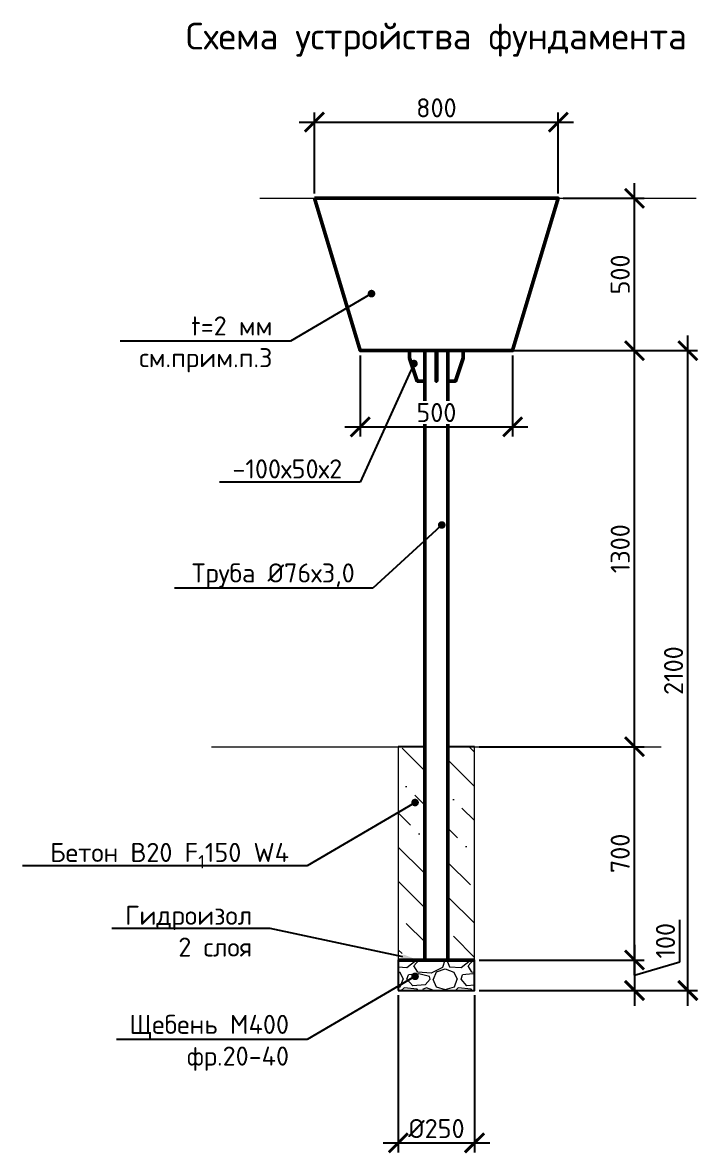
# Model space of a CAD drawing. Header units: metres. Extents: x 364005 to 373985, y 83351 to 87062.
# Drawn here: x 367016 to 369233, y 83351 to 87062 of the extents above; entities that cross this region are included whole.
import ezdxf
from ezdxf import colors
from ezdxf.entities.mleader import LeaderData, LeaderLine
from ezdxf.math import Vec2, Vec3

# ---------------------------------------------------------------- set-up
doc = ezdxf.new("R2010")
doc.units = ezdxf.units.M
doc.header["$PDSIZE"] = 1
doc.linetypes.add('невидимая', pattern=[9.525, 6.35, -3.175])
doc.layers.get('0').update_dxf_attribs({"lineweight": 0})
doc.layers.get('Defpoints').update_dxf_attribs({"color": 3})
for name, color, linetype, lineweight in [('второстепенные', 7, 'Continuous', 25), ('выноски', 7, 'Continuous', 15), ('Невидимая', 7, 'невидимая', 15), ('основная конструкция', 7, 'Continuous', 50), ('размеры', 7, 'Continuous', 15), ('текст', 7, 'Continuous', 18), ('штриховка', 7, 'Continuous', 9)]:
    doc.layers.add(name, color=color, linetype=linetype, lineweight=lineweight)
doc.layers.add('помощь', color=1, linetype='Continuous', lineweight=0, plot=False)
doc.styles.add('ISOCPEUR', font='isocpeur.ttf')
doc.dimstyles.new('SPDS-ISOCUP', dxfattribs={"dimscale": 10, "dimtxt": 2.5, "dimasz": 2.5, "dimexe": 1.25, "dimexo": 0.625, "dimtad": 1, "dimdec": 0, "dimrnd": 0.001, "dimtxsty": 'ISOCPEUR', "dimblk": 'ARCHTICK', "dimcen": 2.5, "dimdle": 2, "dimadec": 0, "dimazin": 2, "dimtfac": 0.75, "dimtdec": 0, "dimtmove": 1, "dimatfit": 3, "dimfxl": 1, "dimtolj": 1, "dimarcsym": 1})

# ---------------------------------------------------------------- blocks, each defined once
blk = doc.blocks.new('_Dot')
at = {"color": 0, "linetype": 'ByBlock', "lineweight": -2}
blk.add_line((-0.5, 0), (-1, 0), dxfattribs=at)
at = {"color": 0, "linetype": 'ByBlock', "lineweight": 90, "const_width": 0.5}
blk.add_lwpolyline([(-0.25, 0, 1), (0.25, 0, 1)], format="xyb", close=True, dxfattribs=at)
blk = doc.blocks.new('_ArchTick')
at = {"color": 0, "linetype": 'ByBlock', "lineweight": 30, "const_width": 0.15}
blk.add_lwpolyline([(-0.5, -0.5), (0.5, 0.5)], dxfattribs=at)
blk = doc.blocks.new('*D7')
at = {"layer": 'Defpoints', "color": 0, "ltscale": 10, "transparency": 16777216}
for p in [(368498.5, 83985.8), (368498.5, 83885.8), (369023.5, 83885.8)]:
    blk.add_point(p, dxfattribs=at)
at = {"layer": 'размеры', "color": 0, "lineweight": -2, "ltscale": 10, "transparency": 16777216}
for p, q in [((369171.9, 83980.4), (369171.9, 84117.9)), ((369023.5, 84035.8), (369023.5, 83835.8)), ((368514.1, 83985.8), (369054.8, 83985.8)), ((369023.5, 83935.8), (369171.9, 83980.4)), ((368514.1, 83885.8), (369054.8, 83885.8))]:
    blk.add_line(p, q, dxfattribs=at)
at = {"layer": 'размеры', "color": 0, "lineweight": -2, "ltscale": 10, "transparency": 16777216, "xscale": 62.5, "yscale": 62.5, "zscale": 62.5}
for p, rotation in [((369023.5, 83985.8), 90), ((369023.5, 83885.8), 270)]:
    blk.add_blockref('_ArchTick', p, dxfattribs=dict(at, rotation=rotation))
at = {"layer": 'размеры', "color": 0, "ltscale": 10, "transparency": 16777216, "insert": (369125.1, 84049.1), "char_height": 62.5, "attachment_point": 5, "rotation": 90, "style": 'ISOCPEUR'}
blk.add_mtext('\\A1;100', dxfattribs=at)
blk = doc.blocks.new('*D8')
at = {"layer": 'Defpoints', "color": 0, "ltscale": 10, "transparency": 16777216}
for p in [(368498.5, 84685.8), (369023.5, 84685.8), (368498.5, 83985.8)]:
    blk.add_point(p, dxfattribs=at)
at = {"layer": 'размеры', "color": 0, "lineweight": -2, "ltscale": 10, "transparency": 16777216}
for p, q in [((369023.5, 83935.8), (369023.5, 84735.8)), ((368514.1, 84685.8), (369054.8, 84685.8)), ((368514.1, 83985.8), (369054.8, 83985.8))]:
    blk.add_line(p, q, dxfattribs=at)
at = {"layer": 'размеры', "color": 0, "lineweight": -2, "ltscale": 10, "transparency": 16777216, "xscale": 62.5, "yscale": 62.5, "zscale": 62.5}
for p, rotation in [((369023.5, 84685.8), 90), ((369023.5, 83985.8), 270)]:
    blk.add_blockref('_ArchTick', p, dxfattribs=dict(at, rotation=rotation))
at = {"layer": 'размеры', "color": 0, "ltscale": 10, "transparency": 16777216, "insert": (368976.6, 84335.8), "char_height": 62.5, "attachment_point": 5, "rotation": 90, "style": 'ISOCPEUR'}
blk.add_mtext('\\A1;700', dxfattribs=at)
blk = doc.blocks.new('*D9')
at = {"layer": 'Defpoints', "color": 0, "ltscale": 10, "transparency": 16777216}
for p in [(368411.5, 85985.8), (369023.5, 85985.8), (368498.5, 84685.8)]:
    blk.add_point(p, dxfattribs=at)
at = {"layer": 'размеры', "color": 0, "lineweight": -2, "ltscale": 10, "transparency": 16777216}
for p, q in [((369023.5, 84635.8), (369023.5, 86035.8)), ((368427.1, 85985.8), (369054.8, 85985.8)), ((368514.1, 84685.8), (369054.8, 84685.8))]:
    blk.add_line(p, q, dxfattribs=at)
at = {"layer": 'размеры', "color": 0, "lineweight": -2, "ltscale": 10, "transparency": 16777216, "xscale": 62.5, "yscale": 62.5, "zscale": 62.5}
for p, rotation in [((369023.5, 85985.8), 90), ((369023.5, 84685.8), 270)]:
    blk.add_blockref('_ArchTick', p, dxfattribs=dict(at, rotation=rotation))
at = {"layer": 'размеры', "color": 0, "ltscale": 10, "transparency": 16777216, "insert": (368976.6, 85335.8), "char_height": 62.5, "attachment_point": 5, "rotation": 90, "style": 'ISOCPEUR'}
blk.add_mtext('\\A1;1300', dxfattribs=at)
blk = doc.blocks.new('*D10')
at = {"layer": 'Defpoints', "color": 0, "ltscale": 10, "transparency": 16777216}
for p in [(368408.5, 85985.8), (369198.5, 85985.8), (368498.5, 83885.8)]:
    blk.add_point(p, dxfattribs=at)
at = {"layer": 'размеры', "color": 0, "lineweight": -2, "ltscale": 10, "transparency": 16777216}
for p, q in [((369198.5, 83835.8), (369198.5, 86035.8)), ((368424.1, 85985.8), (369229.8, 85985.8)), ((368514.1, 83885.8), (369229.8, 83885.8))]:
    blk.add_line(p, q, dxfattribs=at)
at = {"layer": 'размеры', "color": 0, "lineweight": -2, "ltscale": 10, "transparency": 16777216, "xscale": 62.5, "yscale": 62.5, "zscale": 62.5}
for p, rotation in [((369198.5, 85985.8), 90), ((369198.5, 83885.8), 270)]:
    blk.add_blockref('_ArchTick', p, dxfattribs=dict(at, rotation=rotation))
at = {"layer": 'размеры', "color": 0, "ltscale": 10, "transparency": 16777216, "insert": (369151.6, 84935.8), "char_height": 62.5, "attachment_point": 5, "rotation": 90, "style": 'ISOCPEUR'}
blk.add_mtext('\\A1;2100', dxfattribs=at)
blk = doc.blocks.new('*D11')
at = {"layer": 'Defpoints', "color": 0, "ltscale": 10, "transparency": 16777216}
for p in [(368773.5, 86485.8), (369023.5, 86485.8), (368623.5, 85985.8)]:
    blk.add_point(p, dxfattribs=at)
at = {"layer": 'размеры', "color": 0, "lineweight": -2, "ltscale": 10, "transparency": 16777216}
for p, q in [((369023.5, 85935.8), (369023.5, 86535.8)), ((368789.1, 86485.8), (369054.8, 86485.8)), ((368639.1, 85985.8), (369054.8, 85985.8))]:
    blk.add_line(p, q, dxfattribs=at)
at = {"layer": 'размеры', "color": 0, "lineweight": -2, "ltscale": 10, "transparency": 16777216, "xscale": 62.5, "yscale": 62.5, "zscale": 62.5}
for p, rotation in [((369023.5, 86485.8), 90), ((369023.5, 85985.8), 270)]:
    blk.add_blockref('_ArchTick', p, dxfattribs=dict(at, rotation=rotation))
at = {"layer": 'размеры', "color": 0, "ltscale": 10, "transparency": 16777216, "insert": (368976.6, 86235.8), "char_height": 62.5, "attachment_point": 5, "rotation": 90, "style": 'ISOCPEUR'}
blk.add_mtext('\\A1;500', dxfattribs=at)
blk = doc.blocks.new('*D12')
at = {"layer": 'Defpoints', "color": 0, "ltscale": 10, "transparency": 16777216}
for p in [(368773.5, 86735.8), (367973.5, 86485.8), (368773.5, 86485.8)]:
    blk.add_point(p, dxfattribs=at)
at = {"layer": 'размеры', "color": 0, "lineweight": -2, "ltscale": 10, "transparency": 16777216}
for p, q in [((367973.5, 86501.5), (367973.5, 86767.1)), ((368773.5, 86501.5), (368773.5, 86767.1)), ((367923.5, 86735.8), (368823.5, 86735.8))]:
    blk.add_line(p, q, dxfattribs=at)
at = {"layer": 'размеры', "color": 0, "lineweight": -2, "ltscale": 10, "transparency": 16777216, "xscale": 62.5, "yscale": 62.5, "zscale": 62.5, "rotation": 180}
blk.add_blockref('_ArchTick', (367973.5, 86735.8), dxfattribs=at)
at = {"layer": 'размеры', "color": 0, "lineweight": -2, "ltscale": 10, "transparency": 16777216, "xscale": 62.5, "yscale": 62.5, "zscale": 62.5}
blk.add_blockref('_ArchTick', (368773.5, 86735.8), dxfattribs=at)
at = {"layer": 'размеры', "color": 0, "ltscale": 10, "transparency": 16777216, "insert": (368373.5, 86782.7), "char_height": 62.5, "attachment_point": 5, "style": 'ISOCPEUR'}
blk.add_mtext('\\A1;800', dxfattribs=at)
blk = doc.blocks.new('*D13')
at = {"layer": 'Defpoints', "color": 0, "ltscale": 10, "transparency": 16777216}
for p in [(368123.5, 85985.8), (368623.5, 85985.8), (368623.5, 85735.8)]:
    blk.add_point(p, dxfattribs=at)
at = {"layer": 'размеры', "color": 0, "lineweight": -2, "ltscale": 10, "transparency": 16777216}
for p, q in [((368123.5, 85970.2), (368123.5, 85704.6)), ((368623.5, 85970.2), (368623.5, 85704.6)), ((368073.5, 85735.8), (368673.5, 85735.8))]:
    blk.add_line(p, q, dxfattribs=at)
at = {"layer": 'размеры', "color": 0, "lineweight": -2, "ltscale": 10, "transparency": 16777216, "xscale": 62.5, "yscale": 62.5, "zscale": 62.5, "rotation": 180}
blk.add_blockref('_ArchTick', (368123.5, 85735.8), dxfattribs=at)
at = {"layer": 'размеры', "color": 0, "lineweight": -2, "ltscale": 10, "transparency": 16777216, "xscale": 62.5, "yscale": 62.5, "zscale": 62.5}
blk.add_blockref('_ArchTick', (368623.5, 85735.8), dxfattribs=at)
at = {"layer": 'размеры', "color": 0, "ltscale": 10, "transparency": 16777216, "insert": (368373.5, 85782.7), "char_height": 62.5, "attachment_point": 5, "style": 'ISOCPEUR', "bg_fill": 3, "box_fill_scale": 1.1, "bg_fill_color": 9, "bg_fill_true_color": 13158600, "bg_fill_transparency": 0}
blk.add_mtext('\\A1;500', dxfattribs=at)
blk = doc.blocks.new('*D14')
at = {"layer": 'Defpoints', "color": 0, "ltscale": 10, "transparency": 16777216}
for p in [(368248.5, 83885.8), (368498.5, 83885.8), (368498.5, 83385.8)]:
    blk.add_point(p, dxfattribs=at)
at = {"layer": 'размеры', "color": 0, "lineweight": -2, "ltscale": 10, "transparency": 16777216}
for p, q in [((368248.5, 83870.2), (368248.5, 83354.6)), ((368498.5, 83870.2), (368498.5, 83354.6)), ((368198.5, 83385.8), (368548.5, 83385.8))]:
    blk.add_line(p, q, dxfattribs=at)
at = {"layer": 'размеры', "color": 0, "lineweight": -2, "ltscale": 10, "transparency": 16777216, "xscale": 62.5, "yscale": 62.5, "zscale": 62.5, "rotation": 180}
blk.add_blockref('_ArchTick', (368248.5, 83385.8), dxfattribs=at)
at = {"layer": 'размеры', "color": 0, "lineweight": -2, "ltscale": 10, "transparency": 16777216, "xscale": 62.5, "yscale": 62.5, "zscale": 62.5}
blk.add_blockref('_ArchTick', (368498.5, 83385.8), dxfattribs=at)
at = {"layer": 'размеры', "color": 0, "ltscale": 10, "transparency": 16777216, "insert": (368373.5, 83432.7), "char_height": 62.5, "attachment_point": 5, "style": 'ISOCPEUR'}
blk.add_mtext('\\A1;%%C250', dxfattribs=at)

msp = doc.modelspace()

# ---------------------------------------------------------------- hatches: boundary and pattern name
at = {"layer": 'штриховка', "ltscale": 10}
h = msp.add_hatch(dxfattribs=at)
h.set_pattern_fill('ANSI36', color=256, scale=25, angle=90)
h.paths.add_polyline_path([(368335.5, 84685.8), (368248.5, 84685.8), (368248.5, 83985.8), (368335.5, 83985.8)])
h.paths.add_polyline_path([(368411.5, 83985.8), (368498.5, 83985.8), (368498.5, 84685.8), (368411.5, 84685.8)])
h = msp.add_hatch(dxfattribs=at)
h.set_pattern_fill('GRAVEL', color=256, scale=7)
h.paths.add_polyline_path([(368248.5, 83885.8), (368498.5, 83885.8), (368498.5, 83985.8), (368248.5, 83985.8)])

# ---------------------------------------------------------------- linework, layer by layer
at = {"layer": 'второстепенные', "ltscale": 10}
for points in [[(368335.5, 84685.8), (368248.5, 84685.8)], [(368498.5, 84685.8), (368411.5, 84685.8)]]:
    msp.add_lwpolyline(points, dxfattribs=at)
msp.add_lwpolyline([(368248.5, 83885.8), (368498.5, 83885.8), (368498.5, 83985.8), (368248.5, 83985.8)], close=True, dxfattribs=at)
at = {"layer": 'выноски'}
for points in [[(367793.8, 86485.8), (369225.5, 86485.8)], [(367635.5, 84685.8), (368248.5, 84685.8), (368248.5, 83885.8), (368498.5, 83885.8), (368498.5, 84685.8), (369111.5, 84685.8)]]:
    msp.add_lwpolyline(points, dxfattribs=at)
at = {"layer": 'Невидимая', "ltscale": 10}
msp.add_lwpolyline([(368338.5, 85985.8), (368408.5, 85985.8), (368408.5, 83985.8), (368338.5, 83985.8)], close=True, dxfattribs=at)
at = {"layer": 'основная конструкция', "ltscale": 10}
for points in [[(367973.5, 86485.8), (368773.5, 86485.8), (368623.5, 85985.8), (368123.5, 85985.8)], [(368335.5, 85985.8), (368411.5, 85985.8), (368411.5, 83985.8), (368335.5, 83985.8)]]:
    msp.add_lwpolyline(points, close=True, dxfattribs=at)
msp.add_lwpolyline([(368248.5, 83985.8), (368498.5, 83985.8)], dxfattribs=at)
at = {"layer": 'помощь', "ltscale": 10}
msp.add_lwpolyline([(368248.5, 84685.8), (368248.5, 83885.8), (368498.5, 83885.8), (368498.5, 84685.8)], dxfattribs=at)

# ---------------------------------------------------------------- texts
at = {"layer": 'текст', "ltscale": 10, "insert": (368373.5, 87006.2), "char_height": 87.5, "attachment_point": 5, "style": 'ISOCPEUR'}
msp.add_mtext_dynamic_manual_height_columns('Схема устройства фундамента', width=2014.25, gutter_width=1106.7, heights=[0], dxfattribs=at)

# ---------------------------------------------------------------- dimensions: what is measured, and where the dimension line sits
at = {"layer": 'размеры', "ltscale": 10}
dim = msp.add_linear_dim(base=(368773.5, 86735.8), p1=(367973.5, 86485.8), p2=(368773.5, 86485.8), dimstyle='SPDS-ISOCUP', override={"dimscale": 25}, dxfattribs=at)
dim.commit()
dim.dimension.update_dxf_attribs({"geometry": '*D12', "text_midpoint": (368373.5, 86782.7)})
for base, p1, p2, picture, middle in [((369023.5, 86485.8), (368623.5, 85985.8), (368773.5, 86485.8), '*D11', (368976.6, 86235.8)), ((369198.5, 85985.8), (368498.5, 83885.8), (368408.5, 85985.8), '*D10', (369151.6, 84935.8)), ((369023.5, 85985.8), (368498.5, 84685.8), (368411.5, 85985.8), '*D9', (368976.6, 85335.8)), ((369023.5, 84685.8), (368498.5, 83985.8), (368498.5, 84685.8), '*D8', (368976.6, 84335.8)), ((369023.5, 83885.8), (368498.5, 83985.8), (368498.5, 83885.8), '*D7', (369125.1, 83996))]:
    dim = msp.add_linear_dim(base=base, p1=p1, p2=p2, angle=90, dimstyle='SPDS-ISOCUP', override={"dimscale": 25}, dxfattribs=at)
    dim.commit()
    dim.dimension.update_dxf_attribs({"geometry": picture, "text_midpoint": middle})
dim = msp.add_linear_dim(base=(368498.5, 83385.8), p1=(368248.5, 83885.8), p2=(368498.5, 83885.8), text='%%C<>', dimstyle='SPDS-ISOCUP', override={"dimscale": 25}, dxfattribs=at)
dim.commit()
dim.dimension.update_dxf_attribs({"geometry": '*D14', "text_midpoint": (368373.5, 83432.7)})

# ---------------------------------------------------------------- leaders
at = {"layer": 'выноски', "ltscale": 10}
ml = msp.add_multileader_mtext('Standard', dxfattribs=at)
ml.set_content('\\A1;Труба %%C76х3,0', color=256, style='ISOCPEUR')
ml.set_leader_properties()
ml.set_arrow_properties(name='DOT')
ml.build(insert=Vec2(0, 0))
ml.multileader.update_dxf_attribs({"text_left_attachment_type": 6, "text_right_attachment_type": 6, "dogleg_length": 0.36, "arrow_head_size": 25, "scale": 25})
ctx = ml.context
ctx.base_point, ctx.scale, ctx.char_height, ctx.arrow_head_size, ctx.landing_gap_size, ctx.plane_origin = Vec3(367502.6, 85206.2), 25, 62.5, 25, 50, Vec3(366709.8, 85747.6)
ctx.left_attachment, ctx.right_attachment, ctx.text_align_type = 6, 6, 2
notes = []
notes.append((ctx, [(1, (1, 1, 0), (368164.7, 85206.2), (-1, 0), 9, [(0, [(368391.1, 85413.7)], 0, [])])]))
ctx.mtext.insert, ctx.mtext.alignment, ctx.mtext.flow_direction = Vec3(368105.7, 85287.5), 3, 5
ml = msp.add_multileader_mtext('Standard', dxfattribs=at)
ml.set_content('\\A1;Бетон В20 F{\\H0.7x;\\S^ 1;}150 W4', color=256, style='ISOCPEUR')
ml.set_leader_properties()
ml.set_arrow_properties(name='DOT')
ml.build(insert=Vec2(0, 0))
ml.multileader.update_dxf_attribs({"text_left_attachment_type": 6, "text_right_attachment_type": 6, "dogleg_length": 0.36, "arrow_head_size": 25, "scale": 25})
ctx = ml.context
ctx.base_point, ctx.scale, ctx.char_height, ctx.arrow_head_size, ctx.landing_gap_size, ctx.plane_origin = Vec3(367060.9, 84295.2), 25, 62.5, 25, 50, Vec3(366494.2, 84836.5)
ctx.left_attachment, ctx.right_attachment, ctx.text_align_type = 6, 6, 2
notes.append((ctx, [(1, (1, 1, 0), (367949, 84295.2), (-1, 0), 9, [(0, [(368303.5, 84502.7)], 0, [])])]))
ctx.mtext.insert, ctx.mtext.alignment, ctx.mtext.flow_direction = Vec3(367890, 84370.2), 3, 5
ml = msp.add_multileader_mtext('Standard', dxfattribs=at)
ml.set_content('Гидроизол\\P2 слоя', color=256, style='ISOCPEUR')
ml.set_leader_properties()
ml.build(insert=Vec2(0, 0))
ml.multileader.update_dxf_attribs({"text_left_attachment_type": 6, "text_right_attachment_type": 6, "dogleg_length": 0.36, "arrow_head_size": 50, "scale": 25})
ctx = ml.context
ctx.base_point, ctx.scale, ctx.char_height, ctx.arrow_head_size, ctx.landing_gap_size, ctx.plane_origin = Vec3(367340.9, 84088.8), 25, 62.5, 50, 50, Vec3(370252.9, 84266.1)
ctx.left_attachment, ctx.right_attachment, ctx.text_align_type = 6, 6, 2
notes.append((ctx, [(0, (1, 1, 0), (367828.1, 84088.8), (-1, 0), 9, [(0, [(368312.5, 83985.8)], 0, [])])]))
ctx.mtext.insert, ctx.mtext.alignment, ctx.mtext.flow_direction = Vec3(367769.1, 84163.8), 3, 5
ml = msp.add_multileader_mtext('Standard', dxfattribs=at)
ml.set_content('Щебень М400\\Pфр.20-40', color=256, style='ISOCPEUR')
ml.set_leader_properties()
ml.set_arrow_properties(name='DOT')
ml.build(insert=Vec2(0, 0))
ml.multileader.update_dxf_attribs({"text_left_attachment_type": 6, "text_right_attachment_type": 6, "dogleg_length": 0.36, "arrow_head_size": 25, "scale": 25})
ctx = ml.context
ctx.base_point, ctx.scale, ctx.char_height, ctx.arrow_head_size, ctx.landing_gap_size, ctx.plane_origin = Vec3(367333.8, 83724.8), 25, 62.5, 25, 50, Vec3(366494.2, 84266.1)
ctx.left_attachment, ctx.right_attachment, ctx.text_align_type = 6, 6, 2
notes.append((ctx, [(1, (1, 1, 0), (367949, 83724.8), (-1, 0), 9, [(0, [(368303.5, 83932.3)], 0, [])])]))
ctx.mtext.insert, ctx.mtext.alignment, ctx.mtext.flow_direction = Vec3(367890, 83806), 3, 5
for ctx, leaders in notes:
    for number, flags, end, landing, length, lines in leaders:
        leader = LeaderData()
        leader.index, (leader.has_last_leader_line, leader.has_dogleg_vector, leader.attachment_direction) = number, flags
        leader.last_leader_point, leader.dogleg_vector, leader.dogleg_length = Vec3(end), Vec3(landing), length
        for number, points, colour, breaks in lines:
            line = LeaderLine()
            line.index, line.vertices, line.color, line.breaks = number, Vec3.list(points), colors.encode_raw_color(colour), breaks
            leader.lines.append(line)
        ctx.leaders.append(leader)

# ---------------------------------------------------------------- next in the draw order: dimensions: what is measured, and where the dimension line sits
at = {"layer": 'размеры', "ltscale": 10}
dim = msp.add_linear_dim(base=(368623.5, 85735.8), p1=(368123.5, 85985.8), p2=(368623.5, 85985.8), dimstyle='SPDS-ISOCUP', override={"dimscale": 25, "dimtfill": 1}, dxfattribs=at)
dim.commit()
dim.dimension.update_dxf_attribs({"geometry": '*D13', "text_midpoint": (368373.5, 85782.7)})

# ---------------------------------------------------------------- next in the draw order: linework, layer by layer
at = {"layer": 'основная конструкция', "ltscale": 10}
for points in [[(368335.5, 85985.8), (368285.5, 85985.8), (368285.5, 85960.8), (368310.5, 85885.8), (368335.5, 85885.8)], [(368372.5, 85985.8), (368374.5, 85985.8), (368374.5, 85885.8), (368372.5, 85885.8)], [(368411.5, 85985.8), (368461.5, 85985.8), (368461.5, 85960.8), (368436.5, 85885.8), (368411.5, 85885.8)]]:
    msp.add_lwpolyline(points, close=True, dxfattribs=at)
msp.add_lwpolyline([(368372.5, 85960.8), (368374.5, 85960.8)], dxfattribs=at)

# ---------------------------------------------------------------- next in the draw order: leaders
at = {"layer": 'выноски', "ltscale": 10}
ml = msp.add_multileader_mtext('Standard', dxfattribs=at)
ml.set_content('\\A1;t=2 мм\\Pсм.прим.п.3', color=256, style='ISOCPEUR')
ml.set_leader_properties()
ml.set_arrow_properties(name='DOT')
ml.build(insert=Vec2(0, 0))
ml.multileader.update_dxf_attribs({"text_left_attachment_type": 6, "text_right_attachment_type": 6, "dogleg_length": 0.36, "arrow_head_size": 25, "scale": 25})
ctx = ml.context
ctx.base_point, ctx.scale, ctx.char_height, ctx.arrow_head_size, ctx.landing_gap_size, ctx.plane_origin = Vec3(367385.6, 86017), 25, 62.5, 25, 50, Vec3(366538.4, 86852.8)
ctx.left_attachment, ctx.right_attachment, ctx.text_align_type = 6, 6, 2
notes = []
notes.append((ctx, [(1, (1, 1, 0), (367894.6, 86017), (-1, 0), 9, [(1, [(368160.6, 86173)], 0, [])])]))
ctx.mtext.insert, ctx.mtext.alignment, ctx.mtext.flow_direction = Vec3(367835.6, 86098.2), 3, 5
ml = msp.add_multileader_mtext('Standard', dxfattribs=at)
ml.set_content('\\A1;-100х50х2', color=256, style='ISOCPEUR')
ml.set_leader_properties()
ml.set_arrow_properties(name='DOT')
ml.build(insert=Vec2(0, 0))
ml.multileader.update_dxf_attribs({"text_left_attachment_type": 6, "text_right_attachment_type": 6, "dogleg_length": 0.36, "arrow_head_size": 25, "scale": 25})
ctx = ml.context
ctx.base_point, ctx.scale, ctx.char_height, ctx.arrow_head_size, ctx.landing_gap_size, ctx.plane_origin = Vec3(367645.8, 85554), 25, 62.5, 25, 50, Vec3(366618.6, 86277.2)
ctx.left_attachment, ctx.right_attachment, ctx.text_align_type = 6, 6, 2
notes.append((ctx, [(1, (1, 1, 0), (368123.5, 85554), (-1, 0), 9, [(0, [(368299.9, 85943.4)], 0, [])])]))
ctx.mtext.insert, ctx.mtext.alignment, ctx.mtext.flow_direction = Vec3(368064.5, 85629), 3, 5
for ctx, leaders in notes:
    for number, flags, end, landing, length, lines in leaders:
        leader = LeaderData()
        leader.index, (leader.has_last_leader_line, leader.has_dogleg_vector, leader.attachment_direction) = number, flags
        leader.last_leader_point, leader.dogleg_vector, leader.dogleg_length = Vec3(end), Vec3(landing), length
        for number, points, colour, breaks in lines:
            line = LeaderLine()
            line.index, line.vertices, line.color, line.breaks = number, Vec3.list(points), colors.encode_raw_color(colour), breaks
            leader.lines.append(line)
        ctx.leaders.append(leader)

doc.saveas('drawing.dxf')
